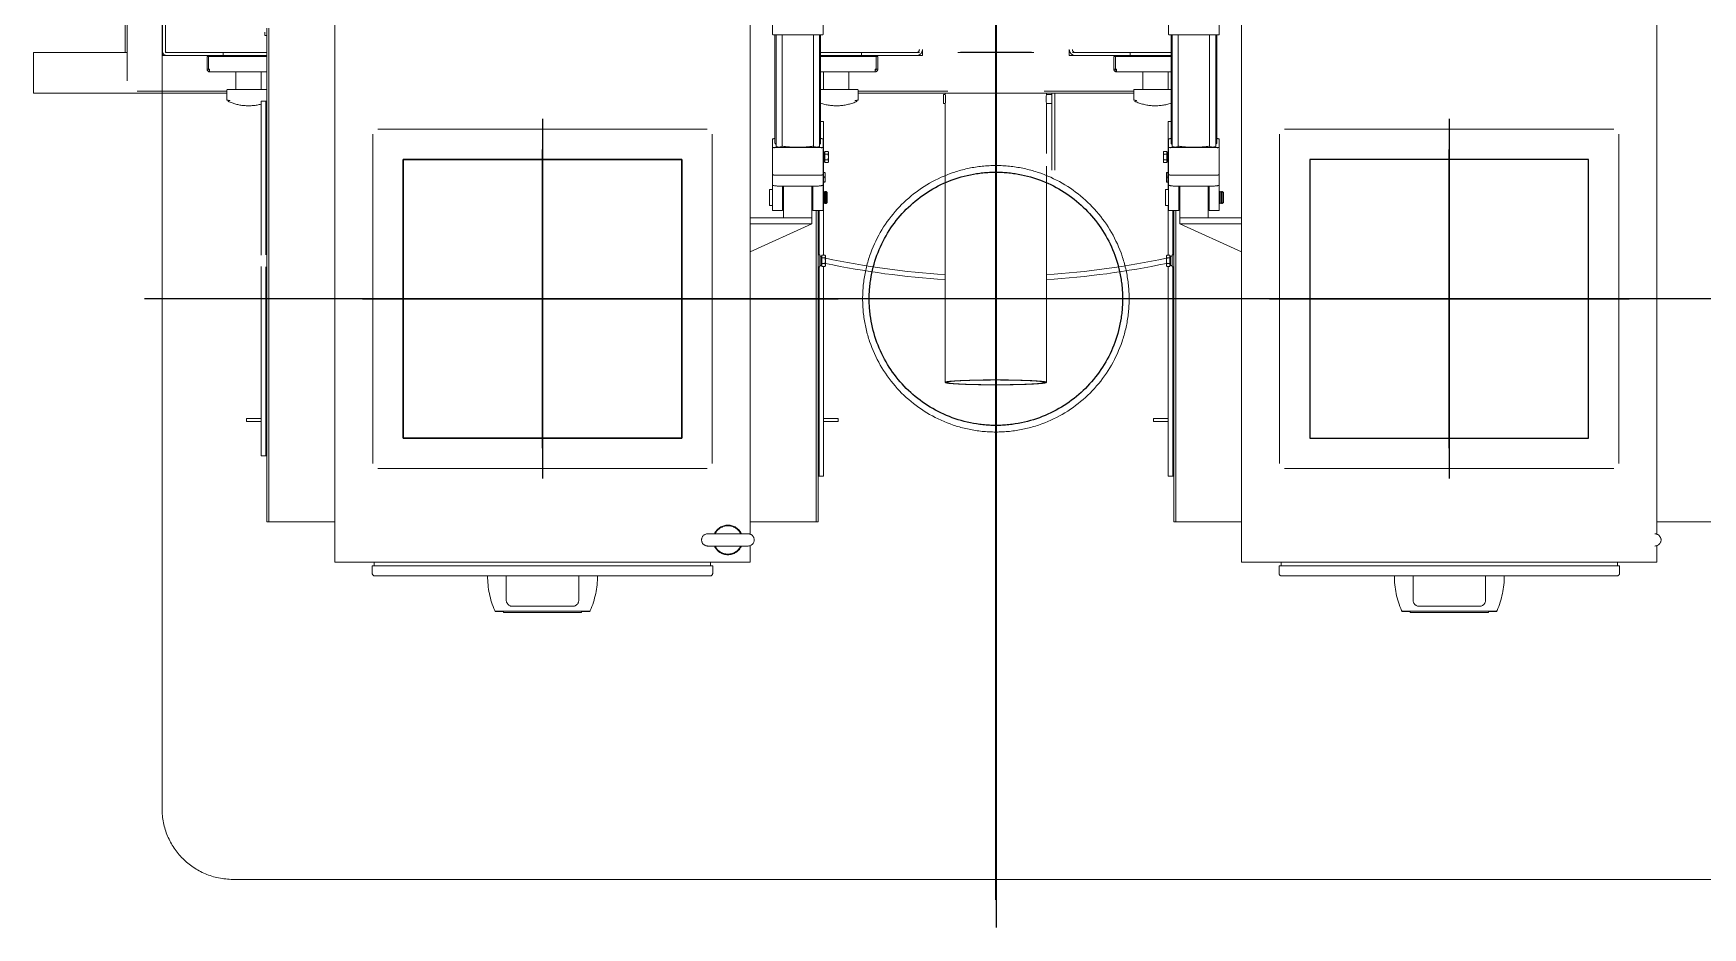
# Model space of a CAD drawing. Extents: x -681219 to -550379, y -242630 to -158199.
# Drawn here: x -669406 to -667758, y -210802 to -209919 of the extents above; entities that cross this region are included whole.
import ezdxf
from ezdxf.lldxf.tags import DXFTag

# ---------------------------------------------------------------- set-up
doc = ezdxf.new("R2010")
doc.units = 0
doc.header["$LTSCALE"] = 1000
doc.linetypes.add('DASHED2', pattern=[9.525, 6.35, -3.175])
doc.layers.get('0').update_dxf_attribs({"linetype": 'CONTINUOUS'})
doc.layers.add('center', color=253, linetype='CENTER2')
doc.layers.add('interface', color=251, linetype='DASHED2')
doc.layers.add('future', color=4, linetype='DASHED2', lineweight=0)
tags = doc.linetypes.add('CENTER2', pattern=[28.575, 19.05, -3.175, 3.175, -3.175]).pattern_tags.tags
tags[10:11] = [DXFTag(74, 4), DXFTag(75, 0), DXFTag(340, '0'), DXFTag(46, 0.0), DXFTag(50, 0.0), DXFTag(44, 0.0), DXFTag(45, 0.0)]
tags[8:9] = [DXFTag(74, 4), DXFTag(75, 0), DXFTag(340, '0'), DXFTag(46, 0.0), DXFTag(50, 0.0), DXFTag(44, 0.0), DXFTag(45, 0.0)]
tags[6:7] = [DXFTag(74, 4), DXFTag(75, 0), DXFTag(340, '0'), DXFTag(46, 0.0), DXFTag(50, 0.0), DXFTag(44, 0.0), DXFTag(45, 0.0)]
tags[4:5] = [DXFTag(74, 4), DXFTag(75, 0), DXFTag(340, '0'), DXFTag(46, 0.0), DXFTag(50, 0.0), DXFTag(44, 0.0), DXFTag(45, 0.0)]

# ---------------------------------------------------------------- blocks, each defined once
blk = doc.blocks.new('9001010002801XY_A_LD-PSC-Ⅲ_B_V_1', base_point=(1910, 1482.9))
at = {"color": 0, "linetype": 'ByBlock', "lineweight": -2}
for p, q in [((1407, 2305.9), (2413, 2305.9)), ((1337, 729.9), (1337, 2235.9))]:
    blk.add_line(p, q, dxfattribs=at)
blk.add_circle((1910, 1482.9), 131.5, dxfattribs=at)
blk.add_arc((1407, 2235.9), 70, 90, 180, dxfattribs=at)
at = {"layer": 'center', "ltscale": 11.787254}
for p, q in [((1910, 639.1), (1910, 2323.2)), ((1316.8, 1482.9), (2503.2, 1482.9))]:
    blk.add_line(p, q, dxfattribs=at)
at = {"layer": 'center', "ltscale": 1.192057}
for p, q in [((1762.5, 1930.4), (2057.5, 1930.4)), ((1762.5, 1035.4), (2057.5, 1035.4))]:
    blk.add_line(p, q, dxfattribs=at)
at = {"layer": 'interface', "ltscale": 2.722021}
for points in [[(1772.5, 2067.9), (2047.5, 2067.9), (2047.5, 1792.9), (1772.5, 1792.9)], [(1772.5, 897.9), (2047.5, 897.9), (2047.5, 1172.9), (1772.5, 1172.9)]]:
    blk.add_lwpolyline(points, close=True, dxfattribs=at)
blk.add_circle((1910, 1482.9), 125, dxfattribs=at)
blk = doc.blocks.new('*U130')
at = {"color": 0, "linetype": 'ByBlock', "lineweight": -2}
for p, q in [((-243.1, -535), (-243.1, 205)), ((651.9, -847.3), (651.9, 205)), ((-653.1, 177.3), (-653.1, -875)), ((241.9, 177.3), (241.9, -535)), ((-823.1, -243), (-823.1, -371)), ((-820.1, -243.5), (-820.1, -371)), ((-820.1, -372), (-820.1, -243.5)), ((-243.1, -847.3), (-243.1, -231.5)), ((-860.1, -372), (-860.1, -296.2)), ((-858.1, -400), (-858.1, -296.2)), ((-221.1, -327.1), (-221.1, -354.1)), ((-171.1, -327.1), (-171.1, -354.1)), ((169.9, -327.1), (169.9, -354.1)), ((219.9, -327.1), (219.9, -354.1)), ((-722.1, -352), (-722.1, -355)), ((-722.1, -355), (-720.1, -355)), ((-720.1, -832), (-720.1, -348)), ((-718.1, -832), (-718.1, -348)), ((-218.6, -461.4), (-218.6, -354.6)), ((-174.1, -354.6), (-218.1, -354.6)), ((-217.6, -464.7), (-217.6, -354.6)), ((-211.6, -354.6), (-211.6, -464.7)), ((-180.6, -464.7), (-180.6, -354.6)), ((-174.6, -354.6), (-174.6, -464.7)), ((-173.6, -354.6), (-173.6, -461.4)), ((172.4, -461.4), (172.4, -354.6)), ((216.9, -354.6), (172.9, -354.6)), ((173.4, -464.7), (173.4, -354.6)), ((179.4, -354.6), (179.4, -464.7)), ((210.4, -464.7), (210.4, -354.6)), ((216.4, -354.6), (216.4, -464.7)), ((217.4, -354.6), (217.4, -461.4)), ((-950.6, -412), (-950.6, -372)), ((-858.1, -372), (-950.6, -372)), ((-823.1, -375), (-823.1, -371)), ((-819.1, -375), (-823.1, -375)), ((-720.1, -372), (-820.1, -372)), ((-819.1, -372), (-763.1, -372)), ((-819.1, -375), (-763.1, -375)), ((-779.1, -376), (-777.6, -376)), ((-779.1, -376), (-779.1, -388.5)), ((-777.6, -376), (-777.6, -388.5)), ((-777.6, -388.5), (-777.6, -376)), ((-777.6, -376), (-720.1, -376)), ((-763.1, -372), (-720.1, -372)), ((-763.1, -375), (-763.1, -372)), ((-763.1, -375), (-763.1, -372)), ((-763.1, -375), (-720.1, -375)), ((-173.6, -372), (-133.1, -372)), ((-76.1, -372), (-173.6, -372)), ((-173.6, -375), (-133.1, -375)), ((-173.6, -376), (-118.6, -376)), ((-79.1, -372), (-133.1, -372)), ((-133.1, -375), (-133.1, -372)), ((-133.1, -375), (-133.1, -372)), ((-79.1, -375), (-133.1, -375)), ((-117.1, -376), (-118.6, -376)), ((-118.6, -388.5), (-118.6, -376)), ((-118.6, -376), (-118.6, -388.5)), ((-117.1, -388.5), (-117.1, -376)), ((-73.1, -375), (-79.1, -375)), ((-73.1, -369), (-73.1, -375)), ((36.9, -372), (-38.1, -372)), ((-35.6, -371.5), (34.4, -371.5)), ((71.9, -375), (71.9, -369)), ((77.9, -375), (71.9, -375)), ((172.4, -372), (74.9, -372)), ((131.9, -372), (77.9, -372)), ((131.9, -375), (77.9, -375)), ((115.9, -376), (117.4, -376)), ((115.9, -376), (115.9, -388.5)), ((117.4, -376), (117.4, -388.5)), ((117.4, -388.5), (117.4, -376)), ((117.4, -376), (172.4, -376)), ((131.9, -372), (172.4, -372)), ((131.9, -375), (131.9, -372)), ((131.9, -375), (131.9, -372)), ((131.9, -375), (172.4, -375)), ((-779.1, -388.5), (-777.6, -388.5)), ((-776.6, -388.5), (-777.6, -388.5)), ((-776.6, -391), (-776.6, -388.5)), ((-776.6, -391), (-720.1, -391)), ((-750.6, -408.5), (-750.6, -391)), ((-725.6, -391), (-725.6, -408.5)), ((-173.6, -391), (-119.6, -391)), ((-170.6, -408.5), (-170.6, -391)), ((-145.6, -391), (-145.6, -408.5)), ((-119.6, -388.5), (-119.6, -391)), ((-118.6, -388.5), (-119.6, -388.5)), ((-117.1, -388.5), (-118.6, -388.5)), ((115.9, -388.5), (117.4, -388.5)), ((118.4, -388.5), (117.4, -388.5)), ((118.4, -391), (118.4, -388.5)), ((118.4, -391), (172.4, -391)), ((144.4, -408.5), (144.4, -391)), ((169.4, -391), (169.4, -408.5)), ((-759.5, -410), (-848.1, -410)), ((-759.5, -419.1), (-759.5, -409)), ((-756.4, -408.5), (-759, -408.5)), ((-741.3, -408.5), (-756.4, -408.5)), ((-734.8, -408.5), (-741.3, -408.5)), ((-719.7, -408.5), (-734.8, -408.5)), ((-161.3, -408.5), (-173.6, -408.5)), ((-154.8, -408.5), (-161.3, -408.5)), ((-139.7, -408.5), (-154.8, -408.5)), ((-137.1, -408.5), (-139.7, -408.5)), ((-136.6, -409), (-136.6, -419.1)), ((-48.1, -410), (-136.6, -410)), ((135.5, -410), (46.9, -410)), ((135.5, -419.1), (135.5, -409)), ((138.6, -408.5), (136, -408.5)), ((153.7, -408.5), (138.6, -408.5)), ((160.2, -408.5), (153.7, -408.5)), ((172.4, -408.5), (160.2, -408.5)), ((-759.5, -412), (-950.6, -412)), ((-725.6, -420), (-723.6, -420)), ((-725.6, -420), (-725.6, -572)), ((-723.6, -420), (-722.1, -420)), ((-722.1, -420), (-721.1, -420)), ((-720.1, -420), (-721.1, -420)), ((-721.1, -571.5), (-721.1, -420)), ((135.5, -412), (-136.6, -412)), ((-52.3, -413.3), (-52.3, -422.3)), ((-52.3, -413.3), (-50.5, -413.3)), ((-50.5, -422.3), (-52.3, -422.3)), ((-50.6, -507.7), (-50.6, -422.8)), ((49.4, -413.3), (54.7, -413.3)), ((54.7, -422.3), (49.4, -422.3)), ((49.4, -422.8), (49.4, -471.5)), ((54.7, -412), (54.7, -414.4)), ((54.7, -414.4), (54.7, -488.2)), ((57.7, -412), (57.7, -414.4)), ((57.7, -414.4), (57.7, -488.2)), ((-172.6, -440), (-173.6, -440)), ((-170.6, -440), (-172.6, -440)), ((-170.6, -509), (-170.6, -440)), ((169.4, -440), (171.4, -440)), ((169.4, -440), (169.4, -507)), ((171.4, -440), (172.4, -440)), ((-615.6, -452.5), (-615.6, -777.5)), ((-285.6, -447.5), (-610.6, -447.5)), ((-280.6, -777.5), (-280.6, -452.5)), ((-221.1, -457.3), (-221.1, -465.5)), ((-218.6, -456.9), (-219.1, -456.9)), ((-173.1, -456.9), (-173.6, -456.9)), ((-171.1, -465.5), (-171.1, -457.3)), ((169.9, -457.3), (169.9, -465.5)), ((172.4, -456.9), (171.9, -456.9)), ((217.9, -456.9), (217.4, -456.9)), ((219.9, -465.5), (219.9, -457.3)), ((279.4, -452.5), (279.4, -777.5)), ((609.4, -447.5), (284.4, -447.5)), ((614.4, -777.5), (614.4, -452.5)), ((-585.6, -477.5), (-585.6, -752.5)), ((-310.6, -477.5), (-585.6, -477.5)), ((-585.6, -477.5), (-310.6, -477.5)), ((-310.6, -752.5), (-310.6, -477.5)), ((-221.1, -492.5), (-221.1, -465.5)), ((-219.1, -465.8), (-173.1, -465.8)), ((-171.1, -492.5), (-171.1, -465.5)), ((-170.6, -470.3), (-169.9, -470.3)), ((-169.9, -470.3), (-169.9, -479.4)), ((-169.9, -470.6), (-169.4, -470.6)), ((-169.4, -472.2), (-169.4, -469.5)), ((-169.4, -469.5), (-166.3, -469.5)), ((-169.4, -472.2), (-166.3, -472.2)), ((-169.4, -477.8), (-169.4, -472.2)), ((-169.4, -480.5), (-169.4, -477.8)), ((-169.4, -477.8), (-166.3, -477.8)), ((-166.3, -469.5), (-165.9, -470.2)), ((-165.9, -475), (-165.9, -470.2)), ((-165.9, -475), (-165.9, -479.8)), ((164.7, -470.2), (165.2, -469.5)), ((164.7, -475), (164.7, -470.2)), ((164.7, -475), (164.7, -479.8)), ((168.2, -469.5), (165.2, -469.5)), ((168.2, -472.2), (165.2, -472.2)), ((168.2, -477.8), (165.2, -477.8)), ((168.2, -469.5), (168.2, -472.2)), ((168.2, -470.6), (168.7, -470.6)), ((168.2, -472.2), (168.2, -477.8)), ((168.2, -477.8), (168.2, -480.5)), ((168.7, -470.3), (169, -470.3)), ((168.7, -470.4), (168.7, -470.6)), ((168.7, -479.7), (168.7, -470.6)), ((169.9, -492.5), (169.9, -465.5)), ((171.9, -465.8), (217.9, -465.8)), ((219.9, -492.5), (219.9, -465.5)), ((309.4, -477.5), (309.4, -752.5)), ((584.4, -477.5), (309.4, -477.5)), ((309.4, -477.5), (584.4, -477.5)), ((584.4, -752.5), (584.4, -477.5)), ((-221.1, -492.5), (-221.1, -502.6)), ((-219.1, -492.9), (-173.1, -492.9)), ((-214.6, -492.9), (-177.6, -492.9)), ((-171.1, -502.6), (-171.1, -492.5)), ((-170.6, -490.2), (-169.5, -490.2)), ((-169.9, -479.7), (-170.1, -479.7)), ((-169.9, -479.6), (-169.9, -479.4)), ((-169.4, -479.5), (-169.9, -479.5)), ((-169.4, -480.5), (-166.3, -480.5)), ((-169.1, -499.8), (-169.1, -490.2)), ((-165.9, -479.8), (-166.3, -480.5)), ((49.4, -484), (49.4, -507.7)), ((165.2, -480.5), (164.7, -479.8)), ((168.2, -480.5), (165.2, -480.5)), ((167.9, -490.2), (167.9, -499.8)), ((168.4, -490.2), (167.9, -490.2)), ((168.7, -479.5), (168.2, -479.5)), ((169.4, -490.2), (168.4, -490.2)), ((169.4, -479.7), (168.7, -479.7)), ((169.9, -492.5), (169.9, -502.6)), ((171.9, -492.9), (217.9, -492.9)), ((176.4, -492.9), (213.4, -492.9)), ((219.9, -502.6), (219.9, -492.5)), ((309.4, -749.5), (309.4, -480.5)), ((-224.1, -523), (-224.1, -507)), ((-224.1, -507), (-221.1, -507)), ((-221.1, -517.3), (-221.1, -502.6)), ((-214.6, -503.7), (-177.6, -503.7)), ((-211.1, -517.3), (-211.1, -503.7)), ((-211.1, -509), (-210.1, -509)), ((-210.1, -503.7), (-210.1, -513.3)), ((-182.1, -503.7), (-182.1, -513.3)), ((-182.1, -509), (-181.1, -509)), ((-181.1, -503.7), (-181.1, -517.3)), ((-171.1, -502.6), (-171.1, -517.3)), ((-171.1, -509), (-170.1, -509)), ((-170.6, -495), (-169.5, -495)), ((-170.6, -499.8), (-169.5, -499.8)), ((-170.1, -509), (-170.1, -521)), ((-170.1, -509.5), (-169, -509.5)), ((-169, -509), (-169, -521)), ((-169, -509), (-168.1, -509)), ((-168.1, -521), (-168.1, -509)), ((-168.1, -509), (-167.1, -510)), ((-167.1, -510), (-167.1, -520)), ((-50.6, -542.8), (-50.6, -507.7)), ((-50.6, -697.5), (-50.6, -507.7)), ((49.4, -507.7), (49.4, -542.8)), ((49.4, -507.7), (49.4, -697.5)), ((166.9, -523), (166.9, -507)), ((166.9, -507), (169.9, -507)), ((167.9, -499.8), (168.4, -499.8)), ((169.4, -495), (168.4, -495)), ((169.4, -499.8), (168.4, -499.8)), ((169.9, -517.3), (169.9, -502.6)), ((176.4, -503.7), (213.4, -503.7)), ((179.9, -517.3), (179.9, -503.7)), ((179.9, -509), (180.9, -509)), ((180.9, -503.7), (180.9, -513.3)), ((208.9, -503.7), (208.9, -513.3)), ((208.9, -509), (209.9, -509)), ((209.9, -503.7), (209.9, -517.3)), ((219.9, -502.6), (219.9, -517.3)), ((219.9, -509), (220.9, -509)), ((220.9, -509), (220.9, -521)), ((220.9, -509.5), (222, -509.5)), ((222, -509), (222, -521)), ((222, -509), (222.9, -509)), ((222.9, -521), (222.9, -509)), ((222.9, -509), (223.9, -510)), ((223.9, -510), (223.9, -520)), ((-221.1, -523), (-224.1, -523)), ((-221.1, -517.3), (-221.1, -528)), ((-211.1, -517.3), (-211.1, -528)), ((-210.1, -521), (-211.1, -521)), ((-210.1, -535), (-210.1, -513.3)), ((-182.1, -535), (-182.1, -513.3)), ((-181.1, -521), (-182.1, -521)), ((-181.1, -528), (-181.1, -517.3)), ((-171.1, -528), (-171.1, -517.3)), ((-170.1, -521), (-171.1, -521)), ((-170.6, -572), (-170.6, -521)), ((-169, -520.5), (-170.1, -520.5)), ((-168.1, -521), (-169, -521)), ((-167.1, -520), (-168.1, -521)), ((169.9, -523), (166.9, -523)), ((169.4, -523), (169.4, -572)), ((169.9, -517.3), (169.9, -528)), ((179.9, -517.3), (179.9, -528)), ((180.9, -521), (179.9, -521)), ((180.9, -513.3), (180.9, -535)), ((208.9, -513.3), (208.9, -535)), ((209.9, -521), (208.9, -521)), ((209.9, -528), (209.9, -517.3)), ((219.9, -528), (219.9, -517.3)), ((220.9, -521), (219.9, -521)), ((222, -520.5), (220.9, -520.5)), ((222.9, -521), (222, -521)), ((223.9, -520), (222.9, -521)), ((-243.1, -535), (-186.3, -535)), ((-243.1, -541), (-186.3, -541)), ((-243.1, -568.7), (-182.1, -541)), ((-211.1, -528), (-221.1, -528)), ((-186.3, -535), (-182.1, -535)), ((-186.3, -541), (-182.1, -541)), ((-182.1, -535), (-182.1, -541)), ((-171.1, -528), (-181.1, -528)), ((-178.1, -528), (-178.1, -832)), ((-176.1, -528), (-176.1, -832)), ((-175.1, -528), (-175.1, -571.5)), ((179.9, -528), (169.9, -528)), ((173.9, -571.5), (173.9, -528)), ((174.9, -832), (174.9, -528)), ((176.9, -832), (176.9, -528)), ((180.9, -535), (185.2, -535)), ((180.9, -535), (180.9, -541)), ((180.9, -541), (185.2, -541)), ((241.9, -568.7), (180.9, -541)), ((185.2, -535), (241.9, -535)), ((185.2, -541), (241.9, -541)), ((219.9, -528), (209.9, -528)), ((241.9, -535), (241.9, -875)), ((-176.1, -571.5), (-174.5, -571.5)), ((-174.5, -583.5), (-174.5, -571.5)), ((-174.5, -572.9), (-172.9, -572.9)), ((-172.9, -572.9), (-172.9, -581.9)), ((-172.9, -573.1), (-172.4, -573.1)), ((-172.4, -574.7), (-172.4, -572)), ((-172.4, -572), (-169.3, -572)), ((-172.4, -580.3), (-172.4, -574.7)), ((-172.4, -574.7), (-169.3, -574.7)), ((-169.3, -572), (-168.9, -572.7)), ((-168.9, -577.5), (-168.9, -572.7)), ((167.7, -572.7), (168.2, -572)), ((167.7, -577.5), (167.7, -572.7)), ((171.2, -572), (168.2, -572)), ((171.2, -574.7), (168.2, -574.7)), ((171.2, -572), (171.2, -574.7)), ((171.2, -573.1), (171.7, -573.1)), ((171.2, -574.7), (171.2, -580.3)), ((171.7, -572.9), (171.7, -582.2)), ((171.7, -572.9), (173.3, -572.9)), ((173.3, -571.5), (173.3, -583.5)), ((173.3, -571.5), (174.9, -571.5)), ((-725.6, -583), (-725.6, -770)), ((-721.1, -770), (-721.1, -583.5)), ((-174.5, -583.5), (-176.1, -583.5)), ((-175.1, -583.5), (-175.1, -790)), ((-172.9, -582.2), (-173.1, -582.2)), ((-172.9, -582.1), (-172.9, -581.9)), ((-172.4, -582), (-172.9, -582)), ((-172.4, -583), (-172.4, -580.3)), ((-172.4, -580.3), (-169.3, -580.3)), ((-172.4, -583), (-169.3, -583)), ((-170.6, -790), (-170.6, -583)), ((-168.9, -582.3), (-169.3, -583)), ((-168.9, -577.5), (-168.9, -582.3)), ((167.7, -577.5), (167.7, -582.3)), ((168.2, -583), (167.7, -582.3)), ((171.2, -580.3), (168.2, -580.3)), ((171.2, -583), (168.2, -583)), ((169.4, -583), (169.4, -790)), ((171.2, -580.3), (171.2, -583)), ((171.7, -582), (171.2, -582)), ((173.3, -582.2), (173.1, -582.2)), ((174.9, -583.5), (173.3, -583.5)), ((173.9, -790), (173.9, -583.5)), ((-730.1, -733), (-740.1, -733)), ((-740.1, -733), (-740.1, -736)), ((-740.1, -736), (-730.1, -736)), ((-730.1, -733), (-726.1, -733)), ((-730.1, -736), (-726.1, -736)), ((-170.1, -733), (-166.1, -733)), ((-170.1, -736), (-166.1, -736)), ((-156.1, -733), (-166.1, -733)), ((-166.1, -736), (-156.1, -736)), ((-156.1, -736), (-156.1, -733)), ((164.9, -733), (154.9, -733)), ((154.9, -733), (154.9, -736)), ((154.9, -736), (164.9, -736)), ((164.9, -733), (168.9, -733)), ((164.9, -736), (168.9, -736)), ((-585.6, -752.5), (-310.6, -752.5)), ((309.4, -752.5), (584.4, -752.5)), ((-725.6, -770), (-723.6, -770)), ((-723.6, -770), (-722.1, -770)), ((-722.1, -770), (-721.1, -770)), ((-720.1, -770), (-721.1, -770)), ((-610.6, -782.5), (-285.6, -782.5)), ((-176.1, -790), (-175.1, -790)), ((-174.1, -790), (-175.1, -790)), ((-172.6, -790), (-174.1, -790)), ((-170.6, -790), (-172.6, -790)), ((169.4, -790), (171.4, -790)), ((171.4, -790), (172.9, -790)), ((172.9, -790), (173.9, -790)), ((174.9, -790), (173.9, -790)), ((284.4, -782.5), (609.4, -782.5)), ((-720.1, -832), (-720.1, -835)), ((-720.1, -835), (-718.1, -835)), ((-718.1, -835), (-718.1, -832)), ((-718.1, -835), (-718.1, -834.8)), ((-712.1, -835), (-718.1, -835)), ((-653.1, -835), (-712.1, -835)), ((-243.1, -835), (-184.1, -835)), ((-184.1, -835), (-178.1, -835)), ((-178.1, -832), (-178.1, -835)), ((-178.1, -834.8), (-178.1, -835)), ((-178.1, -835), (-176.1, -835)), ((-176.1, -835), (-176.1, -832)), ((174.9, -832), (174.9, -835)), ((174.9, -835), (176.9, -835)), ((176.9, -835), (176.9, -832)), ((176.9, -835), (176.9, -834.8)), ((182.9, -835), (176.9, -835)), ((241.9, -835), (182.9, -835)), ((651.9, -835), (710.9, -835)), ((-285.1, -847), (-245.1, -847)), ((-245.1, -859), (-285.1, -859)), ((-243.1, -875), (-243.1, -858.7)), ((651.9, -875), (651.9, -858.7)), ((-653.1, -875), (-645.1, -875)), ((-645.1, -875), (-251.1, -875)), ((-616.1, -878.5), (-614.6, -878.5)), ((-616.1, -878.5), (-616.1, -886)), ((-614.6, -878.5), (-281.6, -878.5)), ((-614.1, -875), (-614.1, -878.5)), ((-613.6, -888.5), (-282.6, -888.5)), ((-483.8, -888.5), (-483.8, -912.5)), ((-412.3, -912.5), (-412.3, -888.5)), ((-282.1, -875), (-282.1, -878.5)), ((-280.1, -878.5), (-281.6, -878.5)), ((-280.1, -886), (-280.1, -878.5)), ((-251.1, -875), (-243.1, -875)), ((241.9, -875), (249.9, -875)), ((249.9, -875), (643.9, -875)), ((278.9, -878.5), (280.4, -878.5)), ((278.9, -878.5), (278.9, -886)), ((280.4, -878.5), (613.4, -878.5)), ((280.9, -875), (280.9, -878.5)), ((281.4, -888.5), (612.4, -888.5)), ((411.2, -888.5), (411.2, -912.5)), ((482.7, -912.5), (482.7, -888.5)), ((612.9, -875), (612.9, -878.5)), ((614.9, -878.5), (613.4, -878.5)), ((614.9, -886), (614.9, -878.5)), ((643.9, -875), (651.9, -875)), ((-477.8, -918.5), (-418.3, -918.5)), ((417.2, -918.5), (476.7, -918.5)), ((-401.2, -923.2), (-494.9, -923.2)), ((-494.9, -923.2), (-494.5, -923.7)), ((-494.5, -923.7), (-486.6, -923.7)), ((-486.6, -923.7), (-486.6, -924.5)), ((-409.5, -924.5), (-486.6, -924.5)), ((-409.5, -923.7), (-401.6, -923.7)), ((-409.5, -923.7), (-409.5, -924.5)), ((-401.6, -923.7), (-401.2, -923.2)), ((493.8, -923.2), (400.1, -923.2)), ((400.1, -923.2), (400.5, -923.7)), ((400.5, -923.7), (408.4, -923.7)), ((408.4, -923.7), (408.4, -924.5)), ((485.5, -924.5), (408.4, -924.5)), ((485.5, -923.7), (493.4, -923.7)), ((485.5, -923.7), (485.5, -924.5)), ((493.4, -923.7), (493.8, -923.2))]:
    blk.add_line(p, q, dxfattribs=at)
for centre, radius, start, end in [((-819.1, -371), 4, 180, 270), ((-819.1, -371), 1, 180, 270), ((-769.1, -379.5), 9.5, 151.7263, 158.3817), ((-127.1, -379.5), 9.5, 21.6183, 28.2737), ((-79.1, -369), 3, 270, 0), ((-79.1, -369), 6, 270, 0), ((77.9, -369), 6, 180, 270), ((77.9, -369), 3, 180, 270), ((125.9, -379.5), 9.5, 151.7263, 158.3817), ((-776.6, -388.5), 2.5, 180, 270), ((-776.6, -388.5), 1, 180, 270), ((-774.6, -385.5), 4, 228.5904, 240), ((-119.6, -388.5), 1, 270, 0), ((-119.6, -388.5), 2.5, 270, 0), ((-121.6, -385.5), 4, 300, 311.4096), ((118.4, -388.5), 2.5, 180, 270), ((118.4, -388.5), 1, 180, 270), ((120.4, -385.5), 4, 228.5904, 240), ((-759, -409), 0.5, 90, 180), ((-137.1, -409), 0.5, 0, 90), ((136, -409), 0.5, 90, 180), ((-738.1, -374.5), 50, 247.356, 284.4775), ((-158.1, -374.5), 50, 251.9408, 292.7281), ((-100.1, -417.8), 49.8, 354.239, 5.7611), ((98.9, -417.8), 49.8, 174.2388, 185.761), ((156.9, -374.5), 50, 247.356, 288.0592), ((-168.3, -470.9), 2.47, 325.9389, 34.064), ((-168.3, -479.1), 2.47, 325.9363, 34.0608), ((167.2, -470.9), 2.47, 145.9363, 214.0608), ((167.2, -479.1), 2.47, 145.9389, 214.064), ((169, -475), 4.65, 84.2523, 92.8884), ((170.1, -475), 4.65, 98.2306, 107.0793), ((-171.2, -475), 4.65, 278.2306, 287.0793), ((-170.1, -475), 4.65, 264.2523, 272.8884), ((-176, -492.6), 6.95, 339.8725, 20.1258), ((174.9, -492.6), 6.95, 159.8741, 200.1276), ((-176, -497.4), 6.95, 339.8741, 20.1276), ((174.9, -497.4), 6.95, 159.8725, 200.1258), ((-171.3, -573.4), 2.47, 325.9389, 34.064), ((170.2, -573.4), 2.47, 145.9363, 214.0608), ((-174.2, -577.5), 4.65, 267.1116, 287.0793), ((-173.1, -577.5), 4.65, 263.0125, 272.8884), ((-171.3, -581.6), 2.47, 325.9363, 34.0608), ((170.2, -581.6), 2.47, 145.9389, 214.064), ((172, -577.5), 4.65, 267.1116, 287.0793), ((173.1, -577.5), 4.65, 263.0119, 272.8884), ((-726.1, -730), 3, 270, 279.5941), ((-726.1, -730), 6, 270, 274.7802), ((-170.1, -730), 3, 260.4059, 270), ((-170.1, -730), 6, 265.2198, 270), ((168.9, -730), 3, 270, 279.5941), ((168.9, -730), 6, 270, 274.7802), ((-265.1, -853), 14.6, 24.3539, 155.6461), ((-265.1, -853), 14, 25.3238, 154.6762), ((-285.1, -853), 6, 90, 270), ((-245.1, -853), 6, 270, 90), ((649.9, -853), 6, 270, 90), ((-265.1, -853), 14.6, 204.3539, 335.373), ((-265.1, -853), 14, 205.3238, 334.6762), ((-613.6, -886), 2.5, 180, 270), ((-416.6, -888.5), 85.7, 180, 203.5027), ((-479.6, -888.5), 85.8, 336.4973, 0), ((-282.6, -886), 2.5, 270, 0), ((281.4, -886), 2.5, 180, 270), ((478.4, -888.5), 85.7, 180, 203.5027), ((415.4, -888.5), 85.8, 336.4973, 0), ((612.4, -886), 2.5, 270, 0), ((-477.8, -912.5), 6, 180, 270), ((-418.3, -912.5), 6, 270, 0), ((417.2, -912.5), 6, 180, 270), ((476.7, -912.5), 6, 270, 0), ((-492.4, -921.5), 3, 203.5027, 215.0742), ((-492.4, -921.5), 3, 215.0742, 226.8483), ((-403.7, -921.5), 3, 313.1517, 324.9258), ((-403.7, -921.5), 3, 324.9258, 336.4973), ((402.6, -921.5), 3, 203.5027, 215.0742), ((402.6, -921.5), 3, 215.0742, 226.8483), ((491.3, -921.5), 3, 313.1517, 324.9258), ((491.3, -921.5), 3, 324.9258, 336.4973)]:
    blk.add_arc(centre, radius, start, end, dxfattribs=at)
at = {"color": 0, "linetype": 'ByBlock', "lineweight": -2, "extrusion": (0, 0, -1)}
for centre, major_axis, ratio, start_param, end_param in [((-218.1, -354.1), (3, 0), 0.178389, 1.570796, 3.141593), ((-174.1, -354.1), (3, 0), 0.178389, 0, 1.570796), ((172.9, -354.1), (3, 0), 0.178389, 1.570796, 3.141593), ((216.9, -354.1), (3, 0), 0.178389, 0, 1.570796), ((-219.1, -457.3), (2, 0), 0.178389, 3.141593, 4.712389), ((-173.1, -457.3), (2, 0), 0.178389, 4.712389, 6.283185), ((171.9, -457.3), (2, 0), 0.178389, 3.141593, 4.712389), ((217.9, -457.3), (2, 0), 0.178389, 4.712389, 6.283185), ((-219.1, -465.5), (-2, 0), 0.178389, 4.712389, 6.283185), ((-196.1, -461.4), (22.5, 0), 0.178389, 2.842335, 3.141593), ((-214.6, -464.7), (-3, 0), 0.178389, 3.141593, 6.283185), ((-196.1, -461.4), (22.5, 0), 0.178389, 0.810841, 2.330751), ((-177.6, -464.7), (-3, 0), 0.178389, 3.141593, 6.283185), ((-196.1, -461.4), (22.5, 0), 0.178389, 0, 0.299258), ((-173.1, -465.5), (-2, 0), 0.178389, 3.141593, 4.712389), ((171.9, -465.5), (-2, 0), 0.178389, 4.712389, 6.283185), ((194.9, -461.4), (22.5, 0), 0.178389, 2.842335, 3.141593), ((176.4, -464.7), (-3, 0), 0.178389, 3.141593, 6.283185), ((194.9, -461.4), (22.5, 0), 0.178389, 0.810841, 2.330751), ((213.4, -464.7), (-3, 0), 0.178389, 3.141593, 6.283185), ((194.9, -461.4), (22.5, 0), 0.178389, 0, 0.299258), ((217.9, -465.5), (-2, 0), 0.178389, 3.141593, 4.712389), ((-219.1, -492.5), (-2, 0), 0.178389, 4.712389, 6.283185), ((-173.1, -492.5), (-2, 0), 0.178389, 3.141593, 4.712389), ((171.9, -492.5), (-2, 0), 0.178389, 4.712389, 6.283185), ((217.9, -492.5), (-2, 0), 0.178389, 3.141593, 4.712389), ((-214.6, -502.6), (-6.5, 0), 0.178389, 4.712389, 6.283185), ((-177.6, -502.6), (-6.5, 0), 0.178389, 3.141593, 4.712389), ((176.4, -502.6), (-6.5, 0), 0.178389, 4.712389, 6.283185), ((213.4, -502.6), (-6.5, 0), 0.178389, 3.141593, 4.712389), ((-0.6, 206.3), (800, 0), 0.998815, 1.633337, 1.782755), ((-0.6, 206.3), (800, 0), 0.998815, 1.358838, 1.508256), ((-0.6, 186.4), (800, 0), 0.979975, 1.633337, 1.782755), ((-0.6, 186.4), (800, 0), 0.979975, 1.358838, 1.508256)]:
    blk.add_ellipse(centre, major_axis=major_axis, ratio=ratio, start_param=start_param, end_param=end_param, dxfattribs=at)
for centre, major_axis in [((-0.6, -697.5), (-50, 0)), ((-1, -697.5), (-48.5, 0))]:
    blk.add_ellipse(centre, major_axis=major_axis, ratio=0.048677, dxfattribs=at)
at = {"color": 0, "linetype": 'ByBlock', "lineweight": -2}
for points, knots in [([(-756.6, -419.5), (-756.9, -419.4), (-757.2, -419.3), (-757.7, -419.2), (-758, -419.2), (-758.4, -419.1), (-758.6, -419), (-758.9, -419), (-759, -419), (-759.1, -419), (-759.2, -419), (-759.3, -419), (-759.4, -419), (-759.4, -419), (-759.5, -419), (-759.5, -419), (-759.5, -419)], [0, 0, 0, 0, 0.125, 0.125, 0.25, 0.25, 0.375, 0.375, 0.4375, 0.4375, 0.5, 0.5625, 0.5625, 0.625, 0.625, 0.6913758, 0.6913758, 0.6913758, 0.6913758]), ([(-136.6, -419), (-136.6, -419), (-136.7, -419), (-136.7, -419), (-136.7, -419), (-136.8, -419), (-136.9, -419), (-137, -419), (-137.1, -419), (-137.2, -419), (-137.5, -419), (-137.7, -419.1), (-138.1, -419.2), (-138.4, -419.2), (-138.9, -419.3), (-139.2, -419.4), (-139.5, -419.5)], [0.3086289, 0.3086289, 0.3086289, 0.3086289, 0.375, 0.375, 0.4375, 0.4375, 0.5, 0.5625, 0.5625, 0.625, 0.625, 0.75, 0.75, 0.875, 0.875, 1, 1, 1, 1]), ([(138.4, -419.5), (138.1, -419.4), (137.8, -419.3), (137.3, -419.2), (137, -419.2), (136.6, -419.1), (136.4, -419), (136.1, -419), (136, -419), (135.9, -419), (135.8, -419), (135.7, -419), (135.6, -419), (135.6, -419), (135.5, -419), (135.5, -419), (135.5, -419)], [0, 0, 0, 0, 0.125, 0.125, 0.25, 0.25, 0.375, 0.375, 0.4375, 0.4375, 0.5, 0.5625, 0.5625, 0.625, 0.625, 0.6913758, 0.6913758, 0.6913758, 0.6913758]), ([(-166.3, -472.2), (-166.2, -472.7), (-166, -473.1), (-165.9, -474.1), (-165.9, -474.5), (-165.9, -475)], [0, 0, 0, 0, 0.5, 0.5, 1, 1, 1, 1]), ([(-165.9, -475), (-165.9, -475.5), (-165.9, -475.9), (-166.1, -476.9), (-166.2, -477.3), (-166.3, -477.8)], [0, 0, 0, 0, 0.5, 0.5, 1, 1, 1, 1]), ([(164.7, -475), (164.7, -474.5), (164.8, -474.1), (164.9, -473.1), (165, -472.7), (165.2, -472.2)], [0, 0, 0, 0, 0.5, 0.5, 1, 1, 1, 1]), ([(165.2, -477.8), (165, -477.3), (164.9, -476.9), (164.8, -475.9), (164.7, -475.5), (164.7, -475)], [0, 0, 0, 0, 0.5, 0.5, 1, 1, 1, 1]), ([(-169.3, -574.7), (-169.2, -575.2), (-169.1, -575.6), (-168.9, -576.6), (-168.9, -577), (-168.9, -577.5)], [0, 0, 0, 0, 0.5, 0.5, 1, 1, 1, 1]), ([(167.7, -577.5), (167.7, -577), (167.8, -576.6), (167.9, -575.6), (168, -575.2), (168.2, -574.7)], [0, 0, 0, 0, 0.5, 0.5, 1, 1, 1, 1]), ([(-168.9, -577.5), (-168.9, -578), (-168.9, -578.4), (-169, -579.4), (-169.2, -579.8), (-169.3, -580.3)], [0, 0, 0, 0, 0.5, 0.5, 1, 1, 1, 1]), ([(168.2, -580.3), (168, -579.8), (167.9, -579.4), (167.8, -578.4), (167.7, -578), (167.7, -577.5)], [0, 0, 0, 0, 0.5, 0.5, 1, 1, 1, 1])]:
    blk.add_open_spline(points, degree=3, knots=knots, dxfattribs=at)
for points in [[(-757.1, -420.7), (-757.6, -420.5), (-758.1, -420.3), (-758.6, -420)], [(-137.5, -420), (-138, -420.3), (-138.5, -420.5), (-139, -420.7)], [(137.9, -420.7), (137.4, -420.5), (136.9, -420.3), (136.4, -420)]]:
    blk.add_open_spline(points, degree=3, dxfattribs=at)
at = {"layer": 'center', "ltscale": 29.338309}
blk.add_line((0, -1235.6), (0, 611.2), dxfattribs=at)
at = {"layer": 'center', "ltscale": 4.263858}
for p, q in [((-448.1, -437.5), (-448.1, -792.5)), ((446.9, -437.5), (446.9, -792.5)), ((-625.6, -615), (-156.3, -615)), ((269.4, -615), (624.4, -615))]:
    blk.add_line(p, q, dxfattribs=at)
at = {"layer": 'interface', "ltscale": 2.722021}
for points in [[(-585.6, -752.5), (-310.6, -752.5), (-310.6, -477.5), (-585.6, -477.5)], [(309.4, -752.5), (584.4, -752.5), (584.4, -477.5), (309.4, -477.5)]]:
    blk.add_lwpolyline(points, close=True, dxfattribs=at)
at = {"rotation": 90.00000000000001}
blk.add_blockref('9001010002801XY_A_LD-PSC-Ⅲ_B_V_1', (-0.6, -615), dxfattribs=at)

msp = doc.modelspace()

# ---------------------------------------------------------------- block references
at = {"layer": 'future'}
msp.add_blockref('*U130', (-668455.1907, -209566.3401), dxfattribs=at)

doc.saveas('drawing.dxf')
